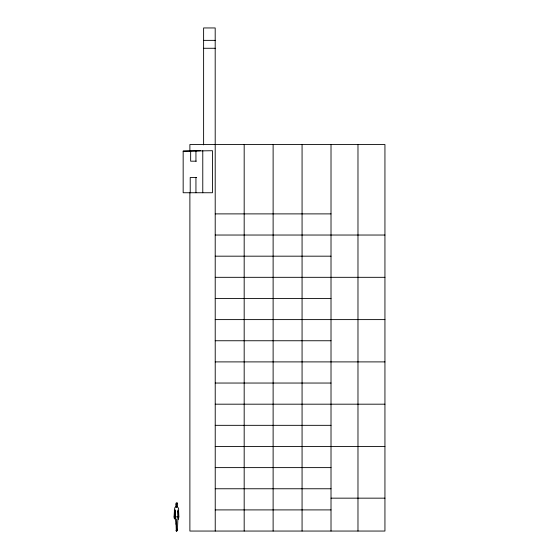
<?xml version="1.0" encoding="UTF-8"?>
<svg xmlns="http://www.w3.org/2000/svg" width="559" height="559" viewBox="0 0 559 559"><rect width="100%" height="100%" fill="white"/><g stroke="black" fill="none" stroke-linecap="round" stroke-linejoin="round"><path stroke-width="0.84" d="M177.818 510.039L178.035 516.684L175.288 516.991L175.889 524.146M174.317 517.948L174.855 518.899L174.534 517.76L174.562 517.361L174.918 518.235L175.24 509.815M177.972 516.67L177.427 529.897L177.042 529.212L176.637 529.366L176.595 531.015L177.021 531.015L177.357 529.862M176.595 519.038L176.497 530.945M176.218 505.378C175.253 509.172 178.531 505.979 177.413 503.862C175.966 503.107 176.441 505.664 176.392 505.448M174.443 510.486L174.059 517.026L174.694 516.809M176.595 531.015L176.078 530.777L176.392 530.191M178.698 518.053L178.342 519.094L178.426 517.599C178.028 520.163 178.398 512.205 177.846 511.415C179.851 510.465 178.111 505.469 176.057 507.181M176.539 530.281L176.889 529.792L177.336 530.239M174.799 518.857L174.212 518.025M177.371 503.715C177.916 501.514 174.667 502.883 176.092 505.643M176.609 530.498L176.805 529.408L177.364 530.135M176.071 523.895L176.267 530.225M175.288 516.991L175.267 511.143M176.078 530.777L176.476 530.75M175.959 506.538L174.932 507.46L174.289 510.346L175.246 511.143M178.244 517.012L178.866 516.935L178.607 510.87M177.182 506.747L176.546 506.272M178.363 519.052L178.796 516.935M183.163 151.147L212.476 150.713L212.476 192.743L183.163 192.743L183.163 151.147L200.353 150.713M203.616 40.36L215.194 40.36M203.616 48.27L215.194 48.27M196.314 161.181L190.654 161.181L190.654 150.713M196.684 177.517L190.214 177.517L190.214 192.743M215.236 213.887L331.012 213.887M215.236 235.032L384.941 235.032M215.236 256.176L331.012 256.176M215.236 277.32L384.941 277.32M215.236 298.464L331.012 298.464M215.236 319.608L384.941 319.608M215.236 340.752L331.012 340.752M215.236 361.897L384.941 361.897M215.236 383.041L331.012 383.041M215.236 404.185L384.941 404.185M215.236 425.329L331.012 425.329M215.236 446.473L384.941 446.473M215.236 467.617L331.012 467.617M215.236 488.762L331.012 488.762M331.012 498.16L384.941 498.16M215.236 509.906L331.012 509.906M174.443 518.668L174.149 516.872M357.977 144.522L357.977 531.05M331.012 144.522L331.012 531.05M302.07 144.522L302.07 531.05M273.12 144.522L273.12 531.05M244.178 144.522L244.178 531.05M215.236 531.05L215.194 27.95L203.616 27.95L203.616 144.872M202.777 150.713L202.777 192.743M195.943 150.713L195.943 161.181M195.943 177.517L195.943 192.743M189.885 151.293L189.885 144.522L384.941 144.522L384.941 531.05L189.885 531.05L189.885 192.422"/></g></svg>
